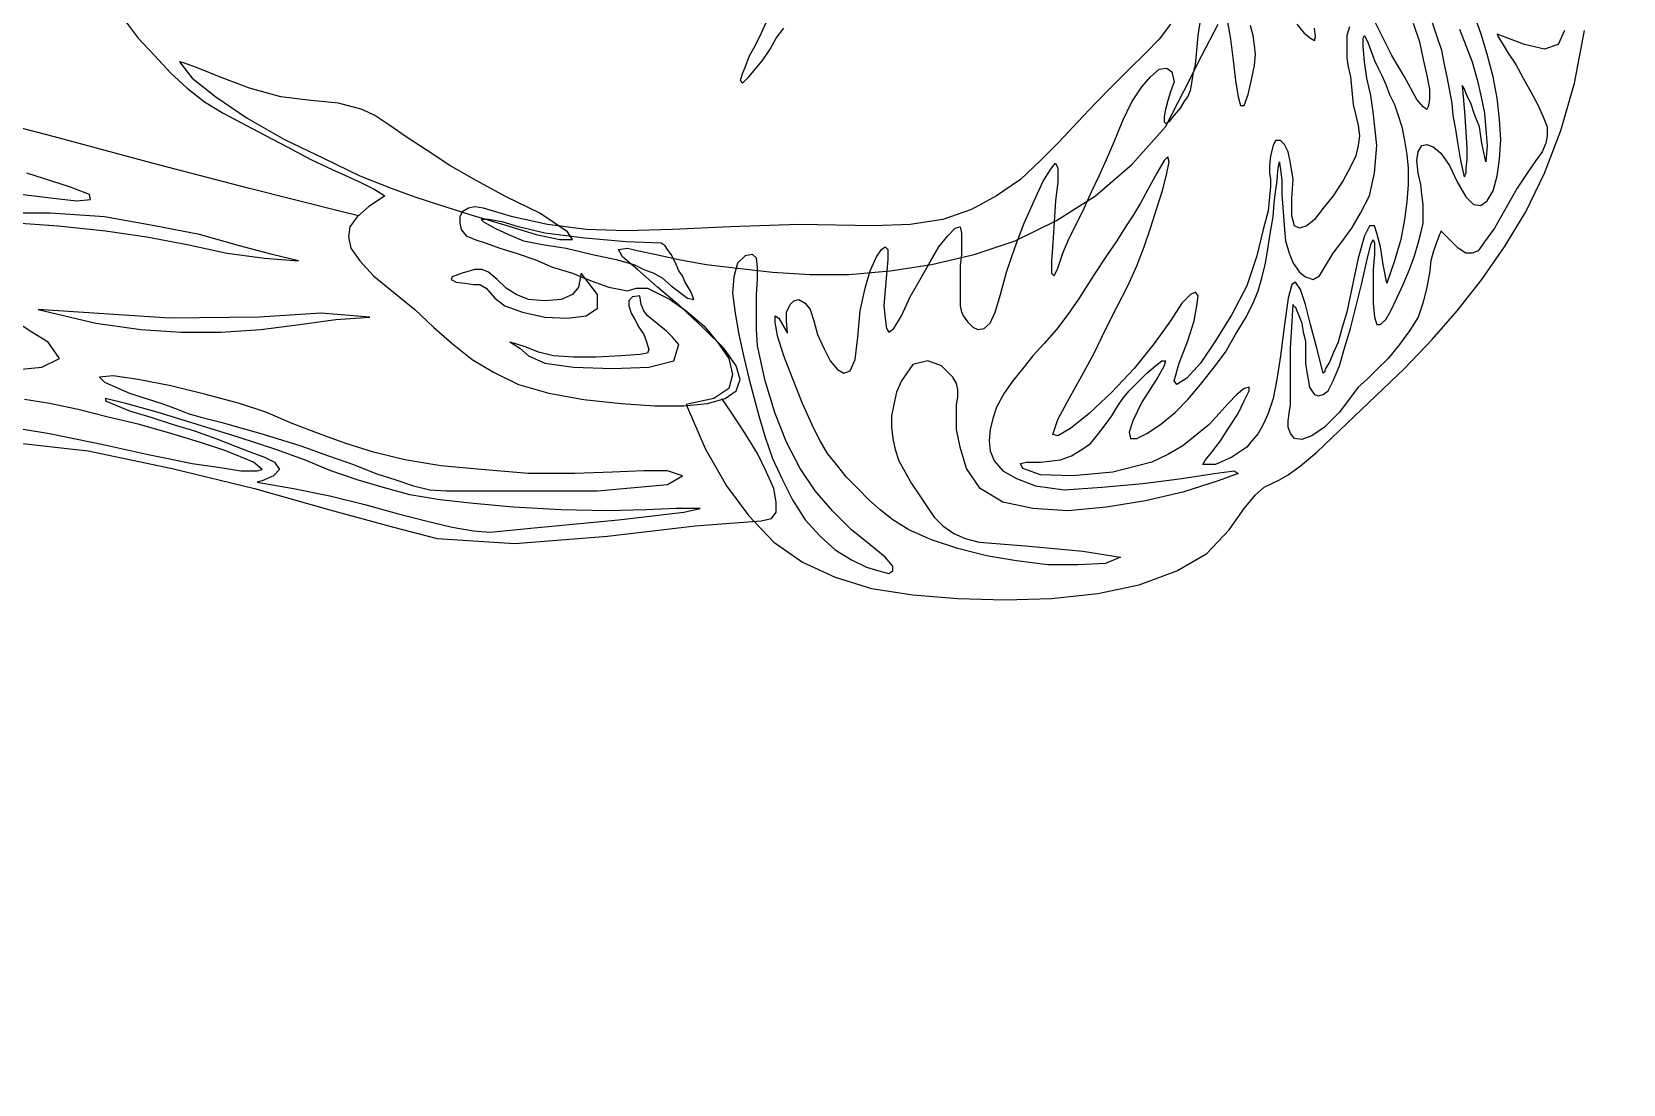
# Model space of a CAD drawing. Header units: inches. Extents: x 6322 to 85903, y -36042 to 7673.
# Drawn here: x 70151.75 to 70166.01, y -2198.83 to -2189.4 of the extents above; entities that cross this region are included whole.
import ezdxf

# ---------------------------------------------------------------- set-up
doc = ezdxf.new("R2010")
doc.units = ezdxf.units.IN
doc.header["$LTSCALE"] = 10
doc.linetypes.add('Amconstr', pattern=[9999, 9999, 0])
for name, color, linetype in [('1_MAN', 7, 'Continuous'), ('CKS_PROPERTY LINE', 5, 'Continuous'), ('MS GATE', 1, 'Continuous')]:
    doc.layers.add(name, color=color, linetype=linetype)

# ---------------------------------------------------------------- blocks, each defined once
blk = doc.blocks.new('Frau1')
at = {"layer": '1_MAN', "linetype": 'Continuous'}
for points in [[(1053.836, 192.019), (1054.065, 191.848), (1054.275, 191.638), (1054.523, 191.39), (1054.771, 191.141), (1055.038, 190.875), (1055.324, 190.607), (1055.63, 190.321), (1055.916, 190.035), (1056.202, 189.73), (1056.45, 189.367), (1056.66, 188.986), (1056.813, 188.547), (1056.889, 188.051), (1056.908, 187.498), (1056.889, 186.353), (1056.927, 185.304), (1056.965, 184.426), (1056.985, 183.72), (1056.965, 183.11), (1056.889, 182.518), (1056.774, 181.984), (1056.641, 181.545), (1056.622, 181.411), (1056.641, 181.316), (1056.698, 181.221), (1056.774, 181.182), (1056.87, 181.182), (1056.965, 181.202), (1057.06, 181.278), (1057.118, 181.411), (1057.175, 181.583), (1057.251, 181.794), (1057.328, 182.041), (1057.423, 182.327), (1057.538, 182.595), (1057.633, 182.9), (1057.747, 183.186), (1057.843, 183.453), (1057.9, 183.739), (1057.862, 183.873), (1057.862, 184.045), (1058.033, 184.388), (1058.205, 184.636), (1058.434, 184.903), (1058.682, 185.113), (1058.931, 185.285), (1059.178, 185.342), (1059.388, 185.285), (1059.541, 185.056), (1059.636, 184.636), (1060.304, 184.922), (1060.876, 185.247), (1061.334, 185.59), (1061.735, 185.971), (1062.04, 186.41), (1062.269, 186.906), (1062.441, 187.459), (1062.536, 188.089), (1062.593, 188.776), (1062.613, 189.501), (1062.593, 190.207), (1062.517, 190.913), (1062.384, 191.542), (1062.173, 192.114), (1061.906, 192.572), (1061.544, 192.916), (1061.22, 193.144), (1061.01, 193.316), (1060.896, 193.45), (1060.838, 193.565), (1060.781, 193.679), (1060.705, 193.813), (1060.571, 194.003), (1060.361, 194.251), (1059.922, 194.709), (1059.503, 195.148), (1059.083, 195.587), (1058.644, 196.007), (1058.205, 196.388), (1057.729, 196.769), (1057.232, 197.113), (1056.698, 197.438), (1056.107, 197.724), (1055.458, 197.971), (1054.733, 198.182), (1053.932, 198.334)], [(1053.932, 198.029), (1054.142, 197.933), (1054.218, 197.724), (1054.142, 197.418), (1053.989, 196.998), (1054.027, 197.018), (1054.122, 197.075), (1054.275, 197.17), (1054.447, 197.284), (1054.657, 197.399), (1054.866, 197.513), (1055.077, 197.628), (1055.248, 197.704), (1055.401, 197.762), (1055.535, 197.762), (1055.649, 197.742), (1055.782, 197.685), (1055.916, 197.59), (1056.107, 197.456), (1056.336, 197.304), (1056.641, 197.132), (1056.946, 196.96), (1057.156, 196.808), (1057.289, 196.712), (1057.328, 196.617), (1057.328, 196.522), (1057.251, 196.408), (1057.137, 196.293), (1056.985, 196.14), (1057.003, 196.14), (1057.042, 196.121), (1057.099, 196.102), (1057.194, 196.064), (1057.309, 196.025), (1057.443, 195.988), (1057.633, 195.968), (1057.843, 195.93), (1058.072, 195.873), (1058.301, 195.796), (1058.51, 195.663), (1058.72, 195.51), (1058.931, 195.339), (1059.102, 195.167), (1059.254, 195.015), (1059.369, 194.881), (1059.751, 194.595), (1059.98, 194.366), (1060.113, 194.175), (1060.17, 194.022), (1060.151, 193.908), (1060.075, 193.851), (1059.98, 193.813), (1059.884, 193.813), (1059.77, 193.831), (1059.636, 193.851), (1059.464, 193.851), (1059.274, 193.851), (1059.045, 193.851), (1058.777, 193.851), (1058.453, 193.87), (1058.11, 193.889), (1058.129, 193.889), (1058.148, 193.927), (1058.205, 193.946), (1058.301, 193.985), (1058.396, 194.022), (1058.53, 194.042), (1058.663, 194.08), (1058.835, 194.08), (1059.006, 194.08), (1059.14, 194.099), (1059.254, 194.118), (1059.369, 194.137), (1059.426, 194.175), (1059.483, 194.213), (1059.503, 194.271), (1059.483, 194.347), (1059.426, 194.423), (1059.274, 194.5), (1059.045, 194.595), (1058.777, 194.671), (1058.473, 194.766), (1058.148, 194.843), (1057.786, 194.938), (1057.443, 195.015), (1057.194, 195.072), (1057.118, 195.11), (1057.175, 195.129), (1057.346, 195.129), (1057.575, 195.11), (1057.843, 195.11), (1058.091, 195.11), (1058.301, 195.129), (1058.415, 195.167), (1058.415, 195.224), (1058.339, 195.301), (1058.205, 195.377), (1058.015, 195.473), (1057.804, 195.568), (1057.575, 195.663), (1057.366, 195.739), (1057.175, 195.796), (1057.023, 195.835), (1056.87, 195.873), (1056.736, 195.873), (1056.584, 195.873), (1056.431, 195.854), (1056.279, 195.835), (1056.107, 195.796), (1055.916, 195.778), (1055.782, 195.796), (1055.687, 195.854), (1055.668, 195.93), (1055.706, 196.025), (1055.801, 196.14), (1055.992, 196.274), (1056.24, 196.388), (1056.469, 196.522), (1056.584, 196.637), (1056.602, 196.751), (1056.527, 196.846), (1056.374, 196.941), (1056.145, 196.998), (1055.897, 197.037), (1055.592, 197.056), (1055.286, 197.037), (1054.962, 196.998), (1054.637, 196.941), (1054.294, 196.846), (1053.97, 196.751), (1053.664, 196.637)], [(1053.913, 196.426), (1054.161, 196.522), (1054.408, 196.617), (1054.676, 196.694), (1054.924, 196.751), (1055.191, 196.808), (1055.439, 196.827), (1055.687, 196.846), (1055.935, 196.827), (1055.649, 196.769), (1055.401, 196.732), (1055.21, 196.655), (1055.038, 196.598), (1054.924, 196.54), (1054.828, 196.503), (1054.791, 196.483), (1054.771, 196.465), (1055.172, 196.503), (1055.477, 196.522), (1055.725, 196.54), (1055.897, 196.54), (1056.03, 196.522), (1056.107, 196.522), (1056.145, 196.503), (1056.164, 196.503), (1055.916, 196.445), (1055.668, 196.408), (1055.439, 196.369), (1055.229, 196.331), (1055.038, 196.312), (1054.828, 196.274), (1054.637, 196.236), (1054.447, 196.197), (1054.237, 196.159), (1054.027, 196.083), (1053.798, 196.007)], [(1053.818, 195.721), (1054.104, 195.816), (1054.371, 195.873), (1054.619, 195.93), (1054.828, 195.968), (1054.981, 195.968), (1055.095, 195.95), (1055.134, 195.93), (1055.095, 195.873), (1054.981, 195.778), (1054.637, 195.587), (1054.313, 195.396), (1054.008, 195.244), (1053.741, 195.11)], [(1053.875, 194.747), (1054.008, 194.709), (1054.122, 194.709), (1054.237, 194.709), (1054.351, 194.709), (1054.485, 194.729), (1054.637, 194.766), (1054.848, 194.786), (1055.057, 194.805), (1055.229, 194.843), (1055.382, 194.881), (1055.535, 194.9), (1055.687, 194.881), (1055.84, 194.843), (1056.011, 194.766), (1056.221, 194.652), (1056.45, 194.5), (1056.641, 194.347), (1056.813, 194.213), (1056.908, 194.099), (1056.946, 193.985), (1056.908, 193.908), (1056.756, 193.87), (1056.488, 193.87), (1056.202, 193.889), (1055.954, 193.851), (1055.782, 193.813), (1055.668, 193.756), (1055.611, 193.698), (1055.611, 193.622), (1055.687, 193.584), (1055.84, 193.545), (1055.992, 193.527), (1056.107, 193.527), (1056.202, 193.545), (1056.316, 193.545), (1056.469, 193.527), (1056.679, 193.507), (1056.965, 193.431), (1057.366, 193.336), (1057.824, 193.183), (1058.262, 192.954), (1058.663, 192.706), (1059.006, 192.477), (1059.235, 192.268), (1059.331, 192.114), (1059.274, 192.077), (1059.006, 192.153), (1058.663, 192.286), (1058.358, 192.382), (1058.129, 192.42), (1057.976, 192.439), (1057.919, 192.401), (1057.958, 192.325), (1058.091, 192.191), (1058.358, 192.019), (1058.702, 191.771), (1059.083, 191.466), (1059.446, 191.123), (1059.77, 190.779), (1059.998, 190.493), (1060.113, 190.302), (1060.094, 190.226), (1059.865, 190.302), (1059.541, 190.474), (1059.197, 190.665), (1058.854, 190.855), (1058.491, 191.027), (1058.148, 191.199), (1057.824, 191.37), (1057.518, 191.504), (1057.232, 191.619), (1056.946, 191.714), (1056.641, 191.81), (1056.355, 191.905), (1056.107, 191.962), (1055.935, 192), (1055.859, 191.981), (1055.916, 191.924), (1056.107, 191.81), (1056.355, 191.676), (1056.565, 191.561), (1056.756, 191.447), (1056.927, 191.333), (1057.137, 191.199), (1057.366, 191.046), (1057.652, 190.855), (1058.015, 190.626), (1058.262, 190.455), (1058.491, 190.283), (1058.702, 190.092), (1058.892, 189.92), (1059.083, 189.768), (1059.274, 189.616), (1059.464, 189.482), (1059.675, 189.367), (1059.846, 189.31), (1060.018, 189.272), (1060.19, 189.253), (1060.342, 189.272), (1060.495, 189.329), (1060.647, 189.462), (1060.762, 189.673), (1060.876, 189.959), (1060.934, 190.397), (1060.896, 190.97), (1060.838, 191.599), (1060.762, 192.191), (1060.685, 192.687), (1060.647, 192.992), (1060.685, 193.049), (1060.8, 192.744), (1060.971, 192.21), (1061.105, 191.638), (1061.2, 191.046), (1061.258, 190.455), (1061.22, 189.92), (1061.125, 189.462), (1060.914, 189.119), (1060.609, 188.909), (1060.285, 188.814), (1060.018, 188.757), (1059.808, 188.757), (1059.636, 188.757), (1059.522, 188.776), (1059.407, 188.776), (1059.312, 188.757), (1059.217, 188.7), (1059.045, 188.528), (1058.968, 188.318), (1059.026, 188.089), (1059.274, 187.917), (1059.446, 187.841), (1059.636, 187.803), (1059.808, 187.765), (1059.98, 187.765), (1060.151, 187.784), (1060.323, 187.822), (1060.495, 187.879), (1060.667, 187.974), (1060.838, 188.07), (1061.01, 188.185), (1061.182, 188.299), (1061.354, 188.414), (1061.486, 188.547), (1061.601, 188.718), (1061.678, 188.89), (1061.735, 189.101), (1061.792, 189.806), (1061.869, 190.684), (1061.964, 191.256), (1062.059, 191.027), (1062.078, 190.607), (1062.078, 190.149), (1062.021, 189.673), (1061.944, 189.215), (1061.83, 188.776), (1061.697, 188.375), (1061.544, 188.032), (1061.391, 187.784), (1061.239, 187.593), (1061.086, 187.421), (1060.914, 187.25), (1060.742, 187.078), (1060.552, 186.925), (1060.38, 186.792), (1060.19, 186.678), (1059.998, 186.582), (1059.617, 186.41), (1059.235, 186.257), (1058.892, 186.124), (1058.587, 186.029), (1058.377, 185.991), (1058.282, 185.991), (1058.32, 186.048), (1058.548, 186.181), (1058.358, 186.162), (1058.224, 186.162), (1058.11, 186.22), (1058.053, 186.277), (1058.033, 186.353), (1058.091, 186.449), (1058.187, 186.525), (1058.358, 186.582), (1058.568, 186.639), (1058.777, 186.735), (1058.968, 186.83), (1059.102, 186.944), (1059.159, 187.04), (1059.121, 187.135), (1058.949, 187.212), (1058.606, 187.25), (1058.205, 187.288), (1057.862, 187.364), (1057.595, 187.441), (1057.385, 187.536), (1057.271, 187.612), (1057.232, 187.67), (1057.271, 187.708), (1057.423, 187.708), (1057.652, 187.688), (1057.881, 187.67), (1058.129, 187.65), (1058.32, 187.67), (1058.473, 187.688), (1058.53, 187.727), (1058.473, 187.803), (1058.282, 187.917), (1057.995, 188.051), (1057.729, 188.203), (1057.461, 188.357), (1057.232, 188.489), (1057.06, 188.623), (1056.946, 188.738), (1056.927, 188.814), (1057.023, 188.833), (1057.175, 188.833), (1057.346, 188.833), (1057.518, 188.814), (1057.69, 188.814), (1057.862, 188.814), (1057.995, 188.814), (1058.129, 188.814), (1058.224, 188.833), (1058.301, 188.872), (1058.377, 188.929), (1058.453, 189.005), (1058.491, 189.081), (1058.473, 189.176), (1058.396, 189.272), (1058.224, 189.348), (1057.958, 189.425), (1057.614, 189.52), (1057.232, 189.653), (1056.87, 189.787), (1056.527, 189.94), (1056.24, 190.073), (1056.05, 190.188), (1055.954, 190.264), (1056.03, 190.302), (1056.24, 190.302), (1056.527, 190.264), (1056.851, 190.245), (1057.175, 190.226), (1057.443, 190.207), (1057.633, 190.207), (1057.671, 190.245), (1057.557, 190.302), (1057.328, 190.378), (1057.099, 190.474), (1056.87, 190.589), (1056.641, 190.703), (1056.393, 190.817), (1056.145, 190.932), (1055.897, 191.046), (1055.63, 191.161), (1055.306, 191.294), (1055.019, 191.428), (1054.791, 191.581), (1054.637, 191.714), (1054.523, 191.848), (1054.504, 191.962), (1054.562, 192.039), (1054.714, 192.077), (1054.866, 192.019), (1055, 191.981), (1055.134, 191.943), (1055.248, 191.924), (1055.324, 191.924), (1055.343, 191.943), (1055.324, 192), (1055.229, 192.077), (1055.115, 192.172), (1055.019, 192.229), (1054.943, 192.286), (1054.848, 192.325), (1054.733, 192.343), (1054.599, 192.363), (1054.447, 192.401), (1054.237, 192.42), (1054.008, 192.439), (1053.779, 192.477)], [(1053.741, 192.878), (1054.065, 192.935), (1054.39, 192.973), (1054.695, 193.012), (1054.943, 193.049), (1055.077, 193.087), (1055.077, 193.144), (1054.905, 193.202), (1054.657, 193.259), (1054.466, 193.298), (1054.294, 193.316), (1054.161, 193.298), (1054.008, 193.278), (1053.855, 193.241)], [(1053.836, 193.946), (1053.97, 194.06), (1054.047, 194.156), (1054.084, 194.213), (1054.027, 194.232), (1053.893, 194.213)], [(1054.39, 195.129), (1054.504, 195.186), (1054.619, 195.244), (1054.752, 195.301), (1054.905, 195.358), (1055.057, 195.434), (1055.229, 195.492), (1055.401, 195.549), (1055.611, 195.587), (1055.821, 195.625), (1056.03, 195.644), (1056.279, 195.644), (1056.545, 195.625), (1056.813, 195.587), (1057.118, 195.53), (1057.443, 195.434), (1057.786, 195.32), (1057.5, 195.263), (1057.232, 195.224), (1057.023, 195.167), (1056.908, 195.129), (1056.908, 195.052), (1057.06, 194.976), (1057.404, 194.881), (1057.958, 194.766), (1058.224, 194.709), (1058.473, 194.633), (1058.682, 194.576), (1058.854, 194.5), (1058.988, 194.442), (1059.083, 194.385), (1059.14, 194.366), (1059.159, 194.347), (1058.777, 194.251), (1058.415, 194.156), (1058.11, 194.08), (1057.881, 194.003), (1057.767, 193.927), (1057.804, 193.87), (1058.015, 193.813), (1058.415, 193.756), (1058.892, 193.698), (1059.254, 193.641), (1059.541, 193.584), (1059.77, 193.507), (1059.941, 193.431), (1060.075, 193.355), (1060.19, 193.259), (1060.285, 193.183), (1060.438, 192.954), (1060.552, 192.706), (1060.552, 192.515), (1060.476, 192.554), (1060.361, 192.649), (1060.19, 192.783), (1059.98, 192.916), (1059.77, 193.049), (1059.579, 193.144), (1059.426, 193.221), (1059.369, 193.221), (1059.388, 193.144), (1059.483, 193.03), (1059.617, 192.897), (1059.77, 192.763), (1059.941, 192.611), (1060.094, 192.42), (1060.266, 192.21), (1060.399, 191.981), (1060.514, 191.733), (1060.667, 191.141), (1060.724, 190.531), (1060.705, 190.035), (1060.609, 189.768), (1060.533, 189.73), (1060.514, 189.825), (1060.514, 190.035), (1060.476, 190.34), (1060.418, 190.512), (1060.323, 190.665), (1060.227, 190.798), (1060.094, 190.913), (1059.941, 191.027), (1059.808, 191.123), (1059.655, 191.218), (1059.541, 191.294), (1059.426, 191.39), (1059.293, 191.523), (1059.159, 191.657), (1059.045, 191.79), (1058.968, 191.885), (1058.968, 191.943), (1059.045, 191.924), (1059.217, 191.828), (1059.598, 191.581), (1059.884, 191.447), (1060.056, 191.39), (1060.151, 191.409), (1060.151, 191.504), (1060.075, 191.657), (1059.941, 191.867), (1059.751, 192.096), (1059.56, 192.286), (1059.331, 192.477), (1059.083, 192.668), (1058.835, 192.858), (1058.568, 193.012), (1058.32, 193.164), (1058.091, 193.278), (1057.9, 193.355), (1057.709, 193.412), (1057.48, 193.469), (1057.232, 193.507), (1057.003, 193.545), (1056.774, 193.584), (1056.565, 193.602), (1056.393, 193.622), (1056.259, 193.641), (1056.03, 193.66), (1055.935, 193.679), (1055.954, 193.679), (1056.05, 193.698), (1056.221, 193.717), (1056.431, 193.717), (1056.698, 193.736), (1056.965, 193.756), (1057.137, 193.774), (1057.328, 193.831), (1057.48, 193.889), (1057.614, 193.985), (1057.69, 194.08), (1057.729, 194.194), (1057.671, 194.289), (1057.518, 194.385), (1057.328, 194.5), (1057.156, 194.633), (1056.946, 194.786), (1056.717, 194.919), (1056.45, 195.052), (1056.107, 195.129), (1055.687, 195.167), (1055.172, 195.11), (1054.924, 195.072), (1054.657, 195.015), (1054.408, 194.976), (1054.179, 194.957), (1054.047, 194.957), (1054.008, 194.976), (1054.122, 195.034), (1054.39, 195.129)], [(1053.741, 176.051), (1054.047, 176.28), (1054.313, 176.527), (1054.58, 176.776), (1054.809, 177.024), (1055.019, 177.291), (1055.191, 177.577), (1055.477, 178.111), (1055.706, 178.55), (1055.897, 178.913), (1056.05, 179.237), (1056.164, 179.485), (1056.259, 179.694), (1056.355, 179.886), (1056.45, 180.038), (1056.622, 179.79), (1056.774, 179.619), (1056.927, 179.504), (1057.08, 179.485), (1057.251, 179.523), (1057.443, 179.657), (1057.671, 179.866), (1057.919, 180.172), (1058.187, 180.496), (1058.453, 180.782), (1058.702, 181.068), (1058.949, 181.374), (1059.14, 181.698), (1059.331, 182.08), (1059.464, 182.538), (1059.56, 183.072), (1059.617, 183.644), (1059.655, 184.159), (1059.655, 184.598), (1059.617, 184.961), (1059.541, 185.227), (1059.426, 185.399), (1059.254, 185.456), (1059.045, 185.399), (1058.777, 185.208), (1058.473, 184.903), (1058.148, 184.56), (1057.843, 184.197), (1057.575, 183.892), (1057.385, 183.663), (1057.271, 183.605), (1057.251, 183.739), (1057.289, 183.911), (1057.346, 184.178), (1057.423, 184.521), (1057.5, 184.941), (1057.557, 185.418), (1057.614, 185.952), (1057.652, 186.525), (1057.652, 187.116), (1057.595, 187.745), (1057.5, 188.375), (1057.346, 189.024), (1057.137, 189.653), (1056.831, 190.283), (1056.45, 190.875), (1055.973, 191.428), (1055.401, 191.943), (1054.848, 192.229), (1054.313, 192.497), (1053.836, 192.744)], [(1058.739, 185.723), (1058.491, 185.705), (1058.224, 185.705), (1057.958, 185.705), (1057.729, 185.723), (1057.538, 185.723), (1057.404, 185.705), (1057.346, 185.647), (1057.366, 185.533), (1057.48, 185.418), (1057.69, 185.361), (1057.938, 185.342), (1058.244, 185.38), (1058.568, 185.437), (1058.911, 185.513), (1059.235, 185.59), (1059.522, 185.666), (1059.808, 185.742), (1060.132, 185.838), (1060.456, 185.952), (1060.781, 186.105), (1061.086, 186.257), (1061.391, 186.449), (1061.64, 186.678), (1061.849, 186.906), (1062.002, 187.154), (1062.116, 187.383), (1062.173, 187.574), (1062.212, 187.727), (1062.173, 187.784), (1062.098, 187.784), (1061.964, 187.67), (1061.773, 187.441), (1061.544, 187.154), (1061.258, 186.868), (1060.953, 186.601), (1060.609, 186.372), (1060.209, 186.162), (1059.77, 185.991), (1059.274, 185.838), (1058.739, 185.723)], [(1053.76, 185.876), (1053.97, 185.78), (1054.161, 185.685), (1054.333, 185.59), (1054.485, 185.533), (1054.58, 185.494), (1054.695, 185.456), (1054.733, 185.494), (1054.637, 185.59), (1054.39, 185.8), (1054.218, 185.914), (1054.047, 186.009), (1053.893, 186.124)], [(1056.756, 179.637), (1056.698, 179.39), (1056.336, 177.958), (1055.954, 176.49), (1055.553, 175.002), (1055.191, 173.609)], [(1060.209, 174.334), (1060.342, 175.517), (1060.609, 176.795), (1060.914, 178.054), (1061.239, 179.199), (1061.506, 180.172), (1061.678, 180.839), (1061.754, 182.022), (1061.64, 183.434), (1061.486, 184.77), (1061.411, 185.78), (1061.372, 185.934), (1061.277, 186.009), (1061.125, 186.009), (1060.914, 185.971), (1060.667, 185.857), (1060.38, 185.723), (1060.075, 185.533), (1059.751, 185.322), (1059.56, 185.19), (1059.56, 185.17)], [(1057.175, 184.254), (1057.156, 183.72), (1057.099, 183.09), (1057.023, 182.48), (1056.927, 182.08), (1056.851, 181.831), (1056.813, 181.622), (1056.813, 181.507), (1056.851, 181.545), (1056.946, 181.717), (1057.042, 181.927), (1057.137, 182.156), (1057.194, 182.442), (1057.251, 182.804), (1057.346, 183.205), (1057.423, 183.568), (1057.5, 183.834), (1057.575, 183.988), (1057.633, 184.14), (1057.709, 184.274), (1057.824, 184.407), (1058.015, 184.655), (1058.033, 184.75), (1057.919, 184.712), (1057.767, 184.617), (1057.671, 184.578), (1057.595, 184.521), (1057.5, 184.483), (1057.423, 184.446), (1057.346, 184.407), (1057.271, 184.349), (1057.214, 184.312), (1057.175, 184.254)], [(1059.732, 176.146), (1059.827, 176.47), (1059.941, 176.814), (1060.037, 177.139), (1060.151, 177.462), (1060.266, 177.749), (1060.361, 177.997), (1060.438, 178.206), (1060.514, 178.359), (1060.628, 178.435), (1060.724, 178.34), (1060.8, 178.169), (1060.819, 178.092), (1060.914, 178.645), (1061.029, 179.199), (1061.162, 179.733), (1061.296, 180.229), (1061.411, 180.667), (1061.506, 181.068), (1061.563, 181.393), (1061.583, 181.64), (1061.506, 182.423), (1061.391, 183.605), (1061.277, 184.598), (1061.22, 184.846), (1061.22, 184.483), (1061.239, 184.026), (1061.258, 183.434), (1061.239, 182.728), (1061.2, 182.003), (1061.143, 181.393), (1061.086, 180.878), (1061.01, 180.42), (1060.896, 180), (1060.781, 179.619), (1060.647, 179.218), (1060.476, 178.817), (1060.323, 178.378), (1060.132, 177.806), (1059.941, 177.176), (1059.751, 176.566), (1059.617, 176.089), (1059.541, 175.783), (1059.579, 175.783), (1059.732, 176.146)], [(1057.976, 183.93), (1057.995, 183.816), (1058.053, 183.759), (1058.129, 183.759), (1058.244, 183.797), (1058.339, 183.854), (1058.453, 183.911), (1058.568, 183.988), (1058.663, 184.026), (1058.797, 184.063), (1058.854, 184.045), (1058.873, 183.93), (1058.892, 183.644), (1058.911, 183.262), (1058.911, 182.919), (1058.892, 182.614), (1058.835, 182.385), (1058.759, 182.194), (1058.702, 182.022), (1058.682, 181.946), (1058.702, 181.984), (1058.777, 182.098), (1058.892, 182.232), (1059.006, 182.48), (1059.064, 182.919), (1059.083, 183.51), (1059.064, 184.063), (1058.968, 184.446), (1058.72, 184.521), (1058.606, 184.426), (1058.51, 184.331), (1058.434, 184.235), (1058.358, 184.14), (1058.282, 184.045), (1058.205, 183.988), (1058.11, 183.949), (1057.976, 183.93)], [(1059.464, 176.146), (1059.617, 176.642), (1059.712, 176.89), (1059.77, 177.042), (1059.827, 177.234), (1059.903, 177.539), (1059.998, 177.882), (1060.075, 178.149), (1060.113, 178.264), (1060.266, 178.76), (1060.418, 179.179), (1060.552, 179.561), (1060.685, 179.905), (1060.781, 180.21), (1060.876, 180.477), (1060.934, 180.725), (1060.953, 180.973), (1060.953, 183.282), (1060.857, 184.349), (1060.724, 184.578), (1060.647, 184.349), (1060.647, 183.988), (1060.667, 183.51), (1060.685, 182.938), (1060.685, 182.232), (1060.628, 181.507), (1060.571, 180.896), (1060.476, 180.343), (1060.361, 179.866), (1060.227, 179.447), (1060.075, 179.027), (1059.922, 178.626), (1059.751, 178.226), (1059.617, 177.825), (1059.483, 177.31), (1059.35, 176.776), (1059.254, 176.28), (1059.197, 175.898), (1059.217, 175.688), (1059.293, 175.765), (1059.464, 176.146)], [(1057.633, 183.033), (1057.843, 182.995), (1057.958, 182.9), (1058.033, 182.728), (1058.053, 182.48), (1058.033, 182.232), (1057.958, 182.041), (1057.862, 181.889), (1057.729, 181.755), (1057.614, 181.622), (1057.575, 181.526), (1057.575, 181.411), (1057.633, 181.221), (1057.69, 181.068), (1057.729, 181.05), (1057.767, 181.125), (1057.786, 181.259), (1057.804, 181.393), (1057.804, 181.488), (1057.862, 181.583), (1058.015, 181.717), (1058.129, 181.869), (1058.224, 182.137), (1058.301, 182.48), (1058.32, 182.824), (1058.282, 183.11), (1058.167, 183.282), (1057.958, 183.282), (1057.633, 183.033)], [(1056.717, 182.404), (1056.469, 181.889), (1056.221, 181.431), (1055.992, 181.03), (1055.763, 180.687), (1055.553, 180.363), (1055.382, 180.114), (1055.229, 179.886), (1055.134, 179.694), (1055.038, 179.332), (1055, 178.913), (1054.943, 178.455), (1054.809, 177.978), (1054.637, 177.52), (1054.504, 177.196), (1054.428, 176.985), (1054.408, 176.91), (1054.657, 177.1), (1054.943, 177.462), (1055.267, 177.94), (1055.592, 178.512), (1055.878, 179.103), (1056.145, 179.657), (1056.336, 180.134), (1056.469, 180.496), (1056.584, 180.858), (1056.736, 181.336), (1056.889, 181.851), (1057.042, 182.346), (1057.118, 182.709), (1057.118, 182.9), (1057.003, 182.824), (1056.717, 182.404)], [(1058.301, 179.809), (1058.244, 179.065), (1058.301, 178.13), (1058.32, 176.756), (1058.187, 174.753), (1058.396, 175.631), (1058.491, 176.318), (1058.53, 176.928), (1058.53, 177.539), (1058.491, 178.149), (1058.415, 178.741), (1058.339, 179.294), (1058.301, 179.809)], [(1057.443, 178.722), (1057.346, 178.321), (1057.214, 177.825), (1057.042, 177.214), (1056.908, 176.527), (1056.774, 175.765), (1056.717, 174.944), (1056.717, 174.066), (1056.831, 173.17), (1056.851, 174.2), (1056.908, 175.059), (1056.985, 175.783), (1057.08, 176.413), (1057.194, 177.024), (1057.328, 177.634), (1057.404, 178.206), (1057.443, 178.722)], [(1059.941, 174.086), (1060.075, 174.925), (1060.247, 175.746), (1060.399, 176.432), (1060.456, 176.738), (1060.533, 177.1), (1060.59, 177.5), (1060.647, 177.844), (1060.647, 178.092), (1060.628, 178.169), (1060.514, 178.035), (1060.342, 177.615), (1060.209, 177.214), (1060.075, 176.776), (1059.941, 176.298), (1059.827, 175.822), (1059.712, 175.364), (1059.617, 174.925), (1059.56, 174.544)], [(1059.121, 174.238), (1059.064, 174.81), (1058.931, 175.078), (1058.682, 174.906), (1058.53, 174.658), (1058.358, 174.391)], [(1056.431, 174.524), (1056.488, 174.982), (1056.527, 175.345), (1056.507, 175.554), (1056.431, 175.536), (1056.316, 175.231), (1056.107, 174.582)]]:
    blk.add_lwpolyline(points, dxfattribs=at)
blk = doc.blocks.new('A$C065A3FC7')
at = {"layer": '1_MAN', "xscale": 0.137795275592464, "yscale": 0.137795275592464, "zscale": 0.137795275592464}
blk.add_blockref('Frau1', (110.7555, 383.8347), dxfattribs=at)
blk = doc.blocks.new('admin enlclave road')
at = {"layer": 'CKS_PROPERTY LINE', "color": 0, "lineweight": -3, "xscale": 0.10000000000013, "yscale": 0.10000000000013, "zscale": 0.10000000000013, "rotation": 277.8258493161042}
blk.add_blockref('A$C065A3FC7', (44802.21375, -5330.20586), dxfattribs=at)

msp = doc.modelspace()

# ---------------------------------------------------------------- block references
at = {"layer": 'MS GATE', "linetype": 'Amconstr', "lineweight": 25, "xscale": 42.66674600251998, "yscale": 42.66674600251998, "zscale": 42.66674600251998, "rotation": 352.174150691152}
msp.add_blockref('admin enlclave road', (-1794383.54152, 484490.75316), dxfattribs=at)

# ---------------------------------------------------------------- next in the draw order: linework, layer by layer
at = {"linetype": 'Amconstr', "lineweight": 25}
msp.add_circle((60708.4733, -17819.81171), 18222, dxfattribs=at)

doc.saveas('drawing.dxf')
